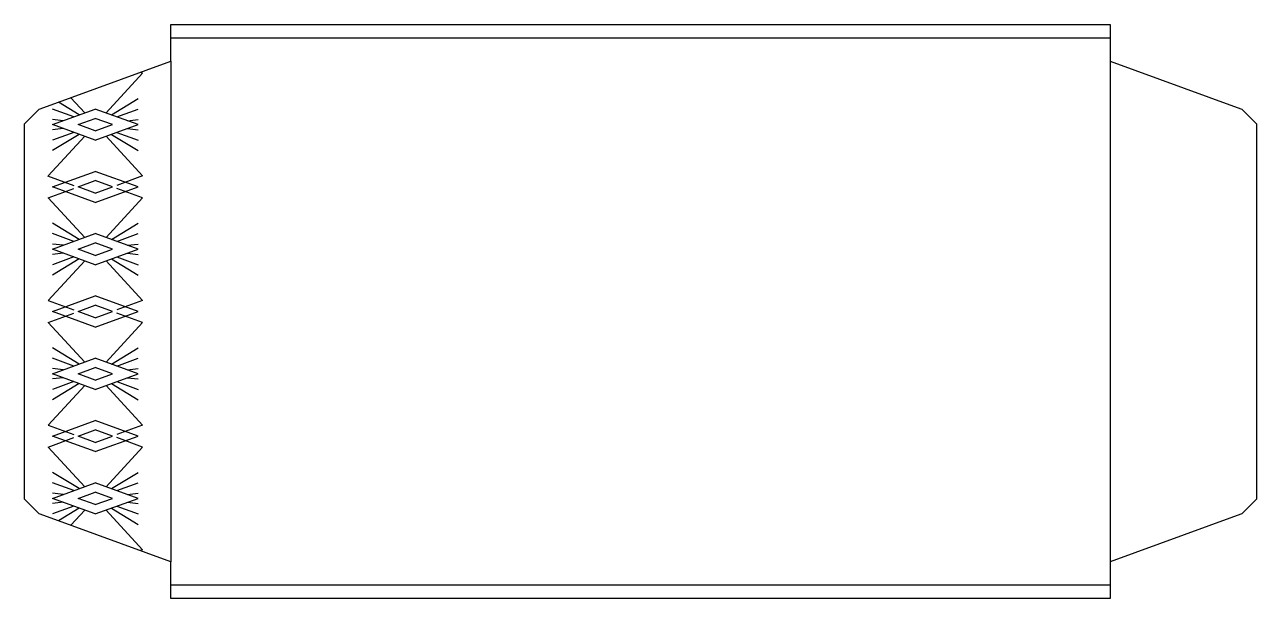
# Model space of a CAD drawing. Header units: inches. Extents: x -1.05 to 1.05, y -0.49 to 0.49.
import ezdxf

# ---------------------------------------------------------------- set-up
doc = ezdxf.new("R2010")
doc.units = ezdxf.units.IN
doc.header["$MEASUREMENT"] = 0
doc.layers.add('Layer1', color=7, linetype='Continuous')

msp = doc.modelspace()

# ---------------------------------------------------------------- linework, layer by layer
at = {"layer": 'Layer1', "color": 7, "linetype": 'Continuous'}
for p, q in [((-0.8025, 0.4275), (-0.8025, 0.49)), ((-0.8025, 0.49), (0.8025, 0.49)), ((0.8025, 0.49), (0.8025, 0.4275)), ((-0.8025, 0.4673), (0.8025, 0.4673)), ((-1.0132, 0.3508), (-0.8025, 0.4275)), ((0.8025, 0.4275), (1.0132, 0.3508)), ((-1.0525, 0.3206), (-1.0275, 0.3456)), ((-1.0275, 0.3456), (-1.0132, 0.3508)), ((1.0132, 0.3508), (1.0275, 0.3456)), ((1.0275, 0.3456), (1.0525, 0.3206)), ((-1.0525, -0.3206), (-1.0525, 0.3206)), ((1.0525, 0.3206), (1.0525, -0.3206)), ((-1.0275, -0.3456), (-1.0525, -0.3206)), ((1.0525, -0.3206), (1.0275, -0.3456)), ((-1.0132, -0.3508), (-1.0275, -0.3456)), ((-0.8025, -0.4275), (-1.0132, -0.3508)), ((1.0132, -0.3508), (0.8025, -0.4275)), ((1.0275, -0.3456), (1.0132, -0.3508)), ((-0.8025, -0.49), (-0.8025, -0.4275)), ((0.8025, -0.4275), (0.8025, -0.49)), ((0.8025, -0.4673), (-0.8025, -0.4673)), ((0.8025, -0.49), (-0.8025, -0.49))]:
    msp.add_line(p, q, dxfattribs=at)
at = {"layer": 'Layer1'}
for p, q in [((-0.8025, 0.4275), (-0.8025, -0.4275)), ((0.8025, 0.4275), (0.8025, -0.4275)), ((-0.9134, 0.3392), (-0.8513, 0.407)), ((-0.9499, 0.3392), (-0.9737, 0.3652)), ((-0.9043, 0.3359), (-0.8586, 0.3636)), ((-0.9682, 0.3326), (-1.0048, 0.3459)), ((-0.9591, 0.3359), (-0.9948, 0.3575)), ((-0.8951, 0.3326), (-0.8586, 0.3459)), ((-0.9865, 0.3259), (-1.0048, 0.3281)), ((-0.8769, 0.3259), (-0.8586, 0.3281)), ((-0.9499, 0.2993), (-1.0121, 0.2315)), ((-0.9865, 0.3126), (-1.0048, 0.3104)), ((-0.9682, 0.306), (-1.0048, 0.2926)), ((-0.9591, 0.3026), (-1.0048, 0.2749)), ((-0.9134, 0.2993), (-0.8513, 0.2315)), ((-0.9043, 0.3026), (-0.8586, 0.2749)), ((-0.8951, 0.306), (-0.8586, 0.2926)), ((-0.8769, 0.3126), (-0.8586, 0.3104)), ((-0.9499, 0.1264), (-1.0121, 0.1942)), ((-0.9134, 0.1264), (-0.8513, 0.1942)), ((-0.9591, 0.123), (-1.0048, 0.1508)), ((-0.9043, 0.123), (-0.8586, 0.1508)), ((-0.9682, 0.1197), (-1.0048, 0.133)), ((-0.8951, 0.1197), (-0.8586, 0.133)), ((-0.9865, 0.1131), (-1.0048, 0.1153)), ((-0.8769, 0.1131), (-0.8586, 0.1153)), ((-0.9499, 0.0865), (-1.0121, 0.0186)), ((-0.9865, 0.0998), (-1.0048, 0.0975)), ((-0.9682, 0.0931), (-1.0048, 0.0798)), ((-0.9591, 0.0898), (-1.0048, 0.0621)), ((-0.9134, 0.0865), (-0.8513, 0.0186)), ((-0.9043, 0.0898), (-0.8586, 0.0621)), ((-0.8951, 0.0931), (-0.8586, 0.0798)), ((-0.8769, 0.0998), (-0.8586, 0.0975)), ((-0.9499, -0.0865), (-1.0121, -0.0186)), ((-0.9134, -0.0865), (-0.8513, -0.0186)), ((-0.9591, -0.0898), (-1.0048, -0.0621)), ((-0.9043, -0.0898), (-0.8586, -0.0621)), ((-0.9682, -0.0931), (-1.0048, -0.0798)), ((-0.8951, -0.0931), (-0.8586, -0.0798)), ((-0.9865, -0.0998), (-1.0048, -0.0975)), ((-0.8769, -0.0998), (-0.8586, -0.0975)), ((-0.9865, -0.1131), (-1.0048, -0.1153)), ((-0.9682, -0.1197), (-1.0048, -0.133)), ((-0.9591, -0.123), (-1.0048, -0.1508)), ((-0.9043, -0.123), (-0.8586, -0.1508)), ((-0.8951, -0.1197), (-0.8586, -0.133)), ((-0.8769, -0.1131), (-0.8586, -0.1153)), ((-0.9499, -0.1264), (-1.0121, -0.1942)), ((-0.9134, -0.1264), (-0.8513, -0.1942)), ((-0.9499, -0.2993), (-1.0121, -0.2315)), ((-0.9134, -0.2993), (-0.8513, -0.2315)), ((-0.9591, -0.3026), (-1.0048, -0.2749)), ((-0.9682, -0.306), (-1.0048, -0.2926)), ((-0.9043, -0.3026), (-0.8586, -0.2749)), ((-0.8951, -0.306), (-0.8586, -0.2926)), ((-0.9865, -0.3126), (-1.0048, -0.3104)), ((-0.8769, -0.3126), (-0.8586, -0.3104)), ((-0.9865, -0.3259), (-1.0048, -0.3281)), ((-0.9682, -0.3326), (-1.0048, -0.3459)), ((-0.9591, -0.3359), (-0.9948, -0.3575)), ((-0.9043, -0.3359), (-0.8586, -0.3636)), ((-0.8951, -0.3326), (-0.8586, -0.3459)), ((-0.8769, -0.3259), (-0.8586, -0.3281)), ((-0.9499, -0.3392), (-0.9737, -0.3652)), ((-0.9134, -0.3392), (-0.8513, -0.407))]:
    msp.add_line(p, q, dxfattribs=at)
at = {"layer": 'Layer1', "linetype": 'Continuous'}
for p, q in [((-0.8513, 0.407), (-0.855, 0.4084)), ((-1.0048, 0.3193), (-0.9317, 0.3459)), ((-0.8586, 0.3193), (-0.9317, 0.3459)), ((-0.9317, 0.2926), (-1.0048, 0.3193)), ((-0.9609, 0.3193), (-0.9317, 0.3299)), ((-0.9317, 0.3086), (-0.9609, 0.3193)), ((-0.9024, 0.3193), (-0.9317, 0.3299)), ((-0.9317, 0.2926), (-0.8586, 0.3193)), ((-0.9317, 0.3086), (-0.9024, 0.3193)), ((-1.0132, 0.2319), (-0.9682, 0.2155)), ((-1.0048, 0.2128), (-0.9317, 0.2394)), ((-0.8586, 0.2128), (-0.9317, 0.2394)), ((-0.9317, 0.1862), (-1.0048, 0.2128)), ((-0.9609, 0.2128), (-0.9317, 0.2235)), ((-0.9317, 0.2022), (-0.9609, 0.2128)), ((-0.9024, 0.2128), (-0.9317, 0.2235)), ((-0.9317, 0.1862), (-0.8586, 0.2128)), ((-0.9317, 0.2022), (-0.9024, 0.2128)), ((-0.8513, 0.2315), (-0.8951, 0.2155)), ((-1.0121, 0.1942), (-0.9682, 0.2102)), ((-0.8513, 0.1942), (-0.8951, 0.2102)), ((-1.0048, 0.1064), (-0.9317, 0.133)), ((-0.8586, 0.1064), (-0.9317, 0.133)), ((-0.9317, 0.0798), (-1.0048, 0.1064)), ((-0.9609, 0.1064), (-0.9317, 0.1171)), ((-0.9317, 0.0958), (-0.9609, 0.1064)), ((-0.9024, 0.1064), (-0.9317, 0.1171)), ((-0.9317, 0.0798), (-0.8586, 0.1064)), ((-0.9317, 0.0958), (-0.9024, 0.1064)), ((-1.0048, 0), (-0.9317, 0.0266)), ((-0.8586, 0), (-0.9317, 0.0266)), ((-1.0121, 0.0186), (-0.9682, 0.0026)), ((-0.9317, -0.0266), (-1.0048, 0)), ((-0.9609, 0), (-0.9317, 0.0106)), ((-0.9317, -0.0106), (-0.9609, 0)), ((-0.9024, 0), (-0.9317, 0.0106)), ((-0.9317, -0.0266), (-0.8586, 0)), ((-0.9317, -0.0106), (-0.9024, 0)), ((-0.8513, 0.0186), (-0.8951, 0.0027)), ((-1.0121, -0.0186), (-0.9682, -0.0026)), ((-0.8513, -0.0186), (-0.8951, -0.0027)), ((-1.0048, -0.1064), (-0.9317, -0.0798)), ((-0.8586, -0.1064), (-0.9317, -0.0798)), ((-0.9609, -0.1064), (-0.9317, -0.0958)), ((-0.9024, -0.1064), (-0.9317, -0.0958)), ((-0.9317, -0.133), (-1.0048, -0.1064)), ((-0.9317, -0.1171), (-0.9609, -0.1064)), ((-0.9317, -0.133), (-0.8586, -0.1064)), ((-0.9317, -0.1171), (-0.9024, -0.1064)), ((-1.0048, -0.2128), (-0.9317, -0.1862)), ((-0.8586, -0.2128), (-0.9317, -0.1862)), ((-1.0121, -0.1942), (-0.9682, -0.2102)), ((-0.9609, -0.2128), (-0.9317, -0.2022)), ((-0.9024, -0.2128), (-0.9317, -0.2022)), ((-0.8513, -0.1942), (-0.8951, -0.2102)), ((-1.0121, -0.2315), (-0.9682, -0.2155)), ((-0.9317, -0.2394), (-1.0048, -0.2128)), ((-0.9317, -0.2235), (-0.9609, -0.2128)), ((-0.9317, -0.2394), (-0.8586, -0.2128)), ((-0.9317, -0.2235), (-0.9024, -0.2128)), ((-0.8513, -0.2315), (-0.8951, -0.2155)), ((-1.0048, -0.3193), (-0.9317, -0.2926)), ((-0.8586, -0.3193), (-0.9317, -0.2926)), ((-0.9609, -0.3193), (-0.9317, -0.3086)), ((-0.9024, -0.3193), (-0.9317, -0.3086)), ((-0.9317, -0.3459), (-1.0048, -0.3193)), ((-0.9317, -0.3299), (-0.9609, -0.3193)), ((-0.9317, -0.3459), (-0.8586, -0.3193)), ((-0.9317, -0.3299), (-0.9024, -0.3193)), ((-0.8513, -0.407), (-0.855, -0.4084))]:
    msp.add_line(p, q, dxfattribs=at)

doc.saveas('drawing.dxf')
